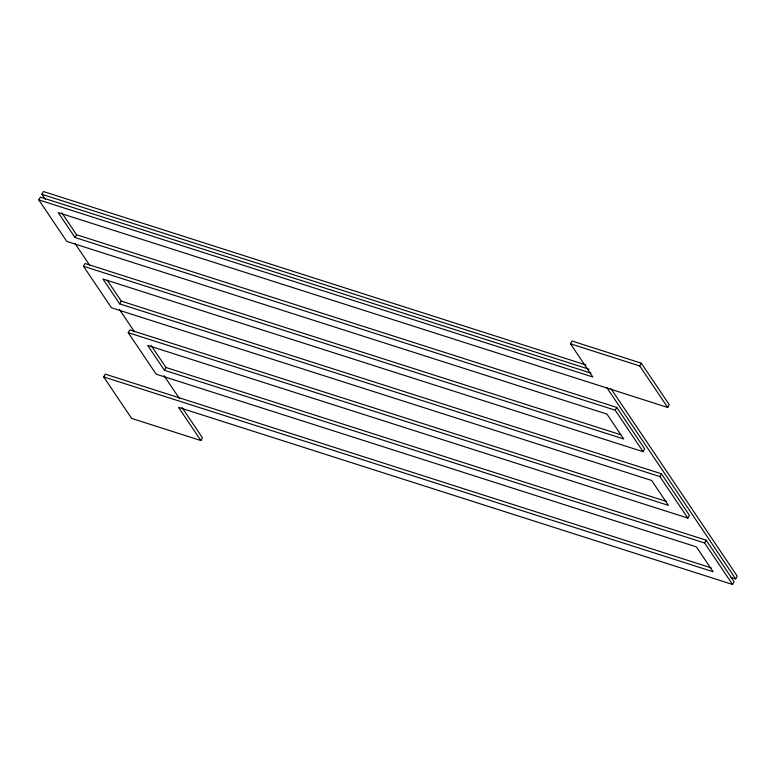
<?xml version="1.0" encoding="UTF-8"?>
<svg xmlns="http://www.w3.org/2000/svg" width="776" height="776" viewBox="0 0 776 776"><rect width="100%" height="100%" fill="white"/><g stroke="black" fill="none" stroke-linecap="round" stroke-linejoin="round"><path stroke-width="1.16" d="M620.635 434.705L85.059 263.491L83.507 266.275L623.7 438.974L606.939 414.074L66.746 241.384L38.8 199.888L40.342 197.104L590.924 373.11M45.27 199.325L41.894 194.31L43.437 191.526L585.938 364.953M76.552 234.721L616.745 407.41L644.691 448.906L643.139 451.7L615.203 410.203L75.01 237.514L76.552 234.721L61.799 212.818M121.26 301.117L661.453 473.806L689.398 515.293L687.856 518.087L659.91 476.59L119.717 303.901L121.26 301.117L107.175 280.204M182.04 407.497L202.42 437.761L200.877 440.555L131.619 418.41L103.674 376.923L105.226 374.129L711.204 567.857M103.674 376.923L713.125 571.747L696.353 546.857L156.16 374.158L128.224 332.671L129.767 329.878L666.497 501.461M165.977 367.504L706.17 540.193L734.106 581.69L732.563 584.473L704.618 542.977L164.425 370.288L165.977 367.504L151.213 345.592M38.8 199.888L592.845 377.01L570.486 343.816L572.038 341.023L641.286 363.168L669.232 404.655L667.69 407.449L58.239 212.614L75.01 237.514M615.203 410.203L616.745 407.41M667.69 407.449L639.744 365.952L641.286 363.168M659.91 476.59L661.453 473.806M704.618 542.977L706.17 540.193M731.04 577.422L735.658 578.896L737.2 576.112L610.984 388.689M570.486 343.816L639.744 365.952M41.894 194.31L589.013 369.221M643.139 451.7L102.946 279.001L119.717 303.901M128.224 332.671L668.417 505.36L651.646 480.46L111.453 307.771L83.507 266.275M687.856 518.087L147.663 345.398L164.425 370.288M732.563 584.473L178.519 407.361L200.877 440.555M606.735 387.466L735.658 578.896M74.962 243.421L89.812 265.47M119.514 309.575L134.364 331.624M164.066 375.72L179.586 398.777"/></g></svg>
